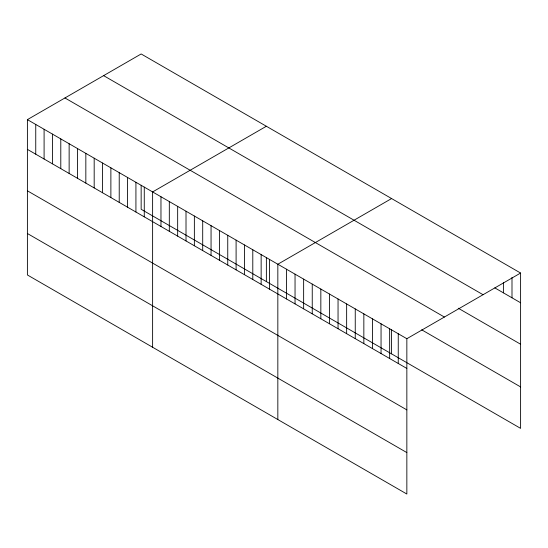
<?xml version="1.0" encoding="UTF-8"?>
<svg xmlns="http://www.w3.org/2000/svg" width="548" height="548" viewBox="0 0 548 548"><rect width="100%" height="100%" fill="white"/><g stroke="black" fill="none" stroke-linecap="round" stroke-linejoin="round"><path stroke-width="0.82" d="M27.4 119.635L406.849 338.712L406.849 494.036L27.4 274.959L27.4 119.635L141.151 53.964L520.6 273.041L520.6 428.365L141.151 209.288L141.151 185.251M266.369 126.259L152.618 191.93L152.618 347.254M391.587 198.554L277.836 264.225L277.836 419.549M406.849 338.712L520.6 273.041M494.796 287.871L520.6 302.77M103.613 75.638L483.062 294.714M458.244 308.216L520.6 344.219M64.938 97.962L444.387 317.039M421.693 329.814L520.6 386.915M27.4 149.371L406.849 368.441M27.4 190.814L406.849 409.89M27.4 233.517L406.849 452.586M511.996 277.418L511.996 297.804M503.4 282.645L503.4 292.838M398.252 333.746L398.252 363.475M391.587 329.841L391.587 353.878M389.649 328.779L389.649 358.508M381.052 323.813L381.052 353.542M372.448 318.847L372.448 348.583M363.845 313.881L363.845 343.617M355.248 308.914L355.248 338.65M346.644 303.948L346.644 333.684M338.048 298.989L338.048 328.718M329.444 294.023L329.444 323.752M320.84 289.056L320.84 318.785M312.244 284.09L312.244 313.819M303.64 279.124L303.64 308.853M295.043 274.158L295.043 303.887M286.44 269.191L286.44 298.92M269.493 259.41L269.493 289.139M266.369 257.546L266.369 281.583M261.143 254.587L261.143 284.316M252.792 249.765L252.792 279.501M244.449 244.949L244.449 274.678M236.099 240.127L236.099 269.856M227.749 235.311L227.749 265.04M219.406 230.489L219.406 260.218M211.055 225.666L211.055 255.402M202.705 220.851L202.705 250.58M194.362 216.028L194.362 245.757M186.012 211.213L186.012 240.942M177.662 206.391L177.662 236.12M169.318 201.568L169.318 231.304M160.968 196.753L160.968 226.482M144.268 187.115L144.268 216.844M135.925 182.292L135.925 212.021M127.574 177.47L127.574 207.206M119.224 172.654L119.224 202.383M110.881 167.832L110.881 197.561M102.531 163.016L102.531 192.745M94.181 158.194L94.181 187.923M85.837 153.372L85.837 183.107M77.487 148.556L77.487 178.285M69.137 143.734L69.137 173.463M60.794 138.918L60.794 168.647M52.444 134.096L52.444 163.825M44.093 129.273L44.093 159.009M35.75 124.458L35.75 154.187"/></g></svg>
